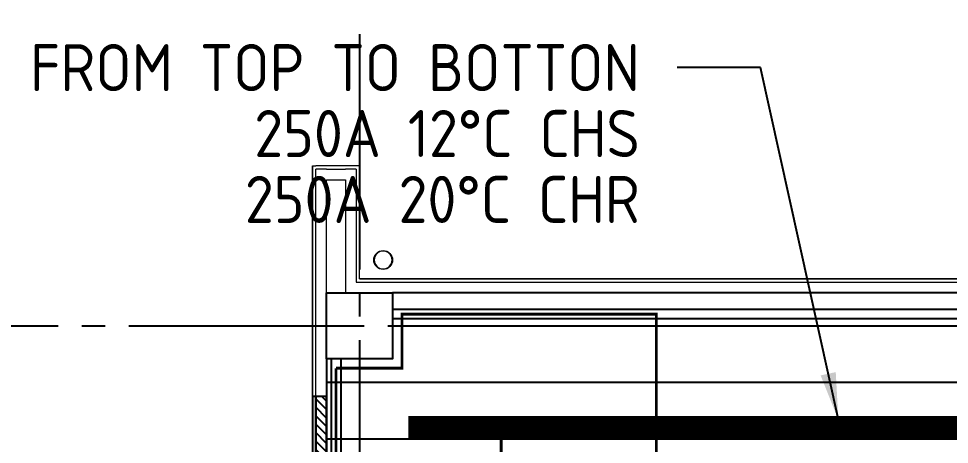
# Model space of a CAD drawing. Extents: x -18489 to 195597, y -1599 to 112111.
# Drawn here: x 1438 to 2426, y 8874 to 9326 of the extents above; entities that cross this region are included whole.
import ezdxf
from ezdxf.enums import TextEntityAlignment as Align

# ---------------------------------------------------------------- set-up
doc = ezdxf.new("R2010")
doc.units = 0
doc.header["$LTSCALE"] = 100
doc.linetypes.add('X-S-FAB-L10$0$COL-CEN-LIN', pattern=[3.25, 2.5, -0.25, 0.25, -0.25])
for name, color, linetype in [('188K-SM-03-F10-ARCH-PA-Y2257103$0$K-AREA', 53, 'Continuous'), ('188K-SM-03-F10-ARCH-PA-Y2257103$0$K-岩棉 2hr 7.5-非抗', 53, 'Continuous'), ('188K-SM-07-F10-MECH-CR PIPE-Y2257103$0$00_AC_CHS_12℃', 4, 'Continuous'), ('X-S-FAB-L10$0$0-DIM-TXT', 8, 'Continuous'), ('X-S-FAB-L10$0$A-OBJE-MEP', 8, 'Continuous'), ('X-S-FAB-L10$0$A-WALL-EX', 8, 'Continuous'), ('X-S-FAB-L10$0$BLOCK', 8, 'Continuous'), ('X-S-FAB-L10$0$CCL', 8, 'X-S-FAB-L10$0$COL-CEN-LIN'), ('X-S-FAB-L10$0$COL-S', 8, 'Continuous'), ('X-S-FAB-L10$0$PEN4', 8, 'Continuous'), ('X-S-FAB-L10$0$WALL_188K_EX', 8, 'Continuous')]:
    doc.layers.add(name, color=color, linetype=linetype)
doc.styles.add('188K-SM-07-F10-MECH-CR PIPE-Y2257103$0$XFM1P20-200k$0$$0$aa-txt', font='isocp.shx', dxfattribs={"bigfont": 'chineset.shx'})
doc.styles.add('X-S-FAB-L10$0$CHINA', font='simplex.shx', dxfattribs={"width": 0.75, "bigfont": 'chineset.shx'})
doc.styles.add('X-S-FAB-L10$0$Standard', font='', dxfattribs={"width": 0.8})
doc.styles.add('X-S-FAB-L10$0$TG_NOTE_TEXT', font='simplex.shx', dxfattribs={"width": 0.75, "bigfont": 'chineset.shx'})
doc.styles.get('X-S-FAB-L10$0$Standard').set_extended_font_data('Microsoft JhengHei')
doc.dimstyles.new('188K-SM-07-F10-MECH-CR PIPE-Y2257103$0$XFM1P20-200k$0$$0$adim-200', dxfattribs={"dimscale": 200, "dimtxt": 0.3, "dimasz": 2.5, "dimexe": 0.1, "dimexo": 0.5, "dimgap": 0.15, "dimtad": 0, "dimdec": 4, "dimzin": 3, "dimdsep": 46, "dimtxsty": '188K-SM-07-F10-MECH-CR PIPE-Y2257103$0$XFM1P20-200k$0$$0$aa-txt', "dimcen": 2.5, "dimclrd": 256, "dimclre": 256, "dimclrt": 256, "dimadec": 0, "dimazin": 0, "dimtfac": 1, "dimtdec": 4, "dimtmove": 0, "dimatfit": 3, "dimfxl": 1, "dimtolj": 1, "dimtzin": 0, "dimarcsym": 0})

# ---------------------------------------------------------------- blocks, each defined once
blk = doc.blocks.new('X-S-FAB-L10$0$FAB2-L05')
at = {"layer": 'X-S-FAB-L10$0$CCL'}
for p, q in [((-24360, 11005), (-24360, 0)), ((-26880, 9720), (1210, 9720))]:
    blk.add_line(p, q, dxfattribs=at)
at = {"layer": 'X-S-FAB-L10$0$COL-S'}
blk.add_lwpolyline([(-24395, 9755), (-24325, 9755), (-24325, 9685), (-24395, 9685)], close=True, dxfattribs=at)
blk = doc.blocks.new('X-S-FAB-L10')
at = {"layer": 'X-S-FAB-L10$0$PEN4'}
h = blk.add_hatch(dxfattribs=at)
h.set_pattern_fill('LINE', color=256, scale=480)
h.set_pattern_definition([(0, (0, 0), (0, 60), [])])
h.paths.add_polyline_path([(1835, 9035), (1835, 8965), (1765, 8965), (1765, 8303), (1845, 8303), (1845, 6950), (2640, 7455.358), (2655.168, 7465), (2688.193, 7487.708), (4298.193, 8507.708), (5125, 9035), (4285, 9035), (3515, 9035), (3515, 8965), (3445, 8965), (3445, 9035), (2675, 9035), (2675, 8965), (2605, 8965), (2605, 9035)])
at = {"layer": 'X-S-FAB-L10$0$WALL_188K_EX'}
h = blk.add_hatch(dxfattribs=at)
h.set_pattern_fill('LINE', color=256, scale=2, angle=-45)
h.set_pattern_definition([(315, (1750, 8773.3835), (4.49013, 4.49013), [])])
h.paths.add_polyline_path([(1753.5, 8925), (1753.5, 8675), (1765, 8675), (1765, 8925)])
at = {"layer": 'DefPoints'}
blk.add_lwpolyline([(1835, 9035), (1835, 8965), (1765, 8965), (1765, 8303), (1845, 8303), (1845, 6950), (2640, 7455.358), (2655.168, 7465), (2688.193, 7487.708), (4298.193, 8507.708), (5125, 9035), (4285, 9035), (3515, 9035), (3515, 8965), (3445, 8965), (3445, 9035), (2675, 9035), (2675, 8965), (2605, 8965), (2605, 9035)], close=True, dxfattribs=at)
at = {"layer": 'X-S-FAB-L10$0$A-OBJE-MEP', "lineweight": 0, "flags": 128}
blk.add_lwpolyline([(1834.5, 9070, 1), (1815.5, 9070, 1)], format="xyb", close=True, dxfattribs=at)
at = {"layer": 'X-S-FAB-L10$0$A-OBJE-MEP', "lineweight": 0}
blk.add_circle((1825, 9070), 10, dxfattribs=at)
at = {"layer": 'X-S-FAB-L10$0$A-WALL-EX', "lineweight": 0}
for p, q in [((1765, 9166.5), (1753.5, 9166.5)), ((1753.5, 8925), (1753.5, 9166.5)), ((1765, 9166.5), (1753.5, 9166.5)), ((1765, 9166.5), (1785, 9166.5)), ((1796.5, 9166.5), (1785, 9166.5)), ((1796.5, 9166.5), (1785, 9166.5)), ((1796.5, 9166.5), (1796.5, 9050)), ((1796.5, 9050), (1796.5, 9046.5)), ((1796.5, 9046.5), (1800, 9046.5)), ((1796.5, 9046.5), (1800, 9046.5)), ((1800, 9046.5), (6815, 9046.5)), ((1750, 8925), (1753.5, 8925)), ((1753.5, 8925), (1761.5, 8925)), ((1761.5, 8925), (1765, 8925))]:
    blk.add_line(p, q, dxfattribs=at)
at = {"layer": 'X-S-FAB-L10$0$A-WALL-EX', "lineweight": 0, "flags": 128}
for points in [[(1750, 9170), (1753.5, 9170)], [(1750, 9170), (1750, 8925)], [(1750, 8300), (1750, 9170)], [(1750, 8925), (1750, 9170)], [(1750, 8925), (1750, 9170)], [(1750, 8300), (1750, 9170)], [(1750, 8300), (1750, 9170)], [(1750, 8300), (1750, 9170)], [(1750, 8300), (1750, 9170)], [(1796.5, 9170), (1753.5, 9170)], [(1800, 9170), (1796.5, 9170)], [(1800, 9050), (1800, 9170)], [(1765, 8925), (1765, 9155)], [(1765, 9155), (1785, 9155)], [(1785, 9155), (1785, 9035)], [(6815, 9050), (1800, 9050)], [(1800, 9050), (6815, 9050)], [(1800, 9050), (6815, 9050)], [(1800, 9050), (6815, 9050)], [(1800, 9050), (6815, 9050)], [(1800, 9050), (6815, 9050)], [(1800, 9050), (6815, 9050)], [(1800, 9050), (6815, 9050)], [(1785, 9035), (1796.5, 9035)], [(1785, 9035), (1796.5, 9035)], [(1796.5, 9035), (6815, 9035)]]:
    blk.add_lwpolyline(points, dxfattribs=at)
at = {"layer": 'X-S-FAB-L10$0$COL-S'}
for p, q in [((1765, 9035), (1835, 9035)), ((1765, 8965), (1765, 9035)), ((1835, 9035), (1835, 8965)), ((1835, 8965), (1765, 8965))]:
    blk.add_line(p, q, dxfattribs=at)
at = {"layer": 'X-S-FAB-L10$0$WALL_188K_EX'}
for points in [[(1750, 8925), (1750, 8675), (1753.5, 8675), (1753.5, 8925)], [(1753.5, 8925), (1753.5, 8675), (1765, 8675), (1765, 8925)]]:
    blk.add_lwpolyline(points, close=True, dxfattribs=at)
at = {"layer": 'X-S-FAB-L10$0$BLOCK'}
blk.add_blockref('X-S-FAB-L10$0$FAB2-L05', (26160, -720), dxfattribs=at)
at = {"style": 'X-S-FAB-L10$0$TG_NOTE_TEXT', "width": 0.5, "flags": 1}
for p in [(7463.301, 9020), (18268.251, 8649), (11197.77, 4800.167), (16485.801, 4800.167), (25420.27, 2635), (13360, 320.001, 0), (7463.301, -33.333)]:
    blk.add_attdef('WH', text='', height=20, dxfattribs=at).set_placement(p, align=Align.BOTTOM_LEFT)
at = {"width": 0.5}
for style, p in [('X-S-FAB-L10$0$TG_NOTE_TEXT', (7585, 9020)), ('X-S-FAB-L10$0$TG_NOTE_TEXT', (18389.95, 8649)), ('X-S-FAB-L10$0$TG_NOTE_TEXT', (11117.5, 4813.5)), ('X-S-FAB-L10$0$TG_NOTE_TEXT', (16607.5, 4813.5)), ('X-S-FAB-L10$0$TG_NOTE_TEXT', (25350, 2635)), ('X-S-FAB-L10$0$Standard', (13129.375, 325.001, 0)), ('X-S-FAB-L10$0$TG_NOTE_TEXT', (7585, -20))]:
    blk.add_attdef('DESC', text='', height=10, dxfattribs=dict(at, style=style)).set_placement(p, align=Align.BOTTOM_LEFT)
for tag, style, p in [('TYPE', 'X-S-FAB-L10$0$TG_NOTE_TEXT', (7619.286, 9020)), ('NO', 'X-S-FAB-L10$0$TG_NOTE_TEXT', (7650.095, 9020)), ('TYPE', 'X-S-FAB-L10$0$TG_NOTE_TEXT', (18424.236, 8649)), ('NO', 'X-S-FAB-L10$0$TG_NOTE_TEXT', (18455.045, 8649)), ('NO', 'X-S-FAB-L10$0$TG_NOTE_TEXT', (11088.595, 4813.5)), ('TYPE', 'X-S-FAB-L10$0$TG_NOTE_TEXT', (11151.786, 4813.5)), ('TYPE', 'X-S-FAB-L10$0$TG_NOTE_TEXT', (16641.786, 4813.5)), ('NO', 'X-S-FAB-L10$0$TG_NOTE_TEXT', (16672.595, 4813.5)), ('NO', 'X-S-FAB-L10$0$TG_NOTE_TEXT', (25313, 2635)), ('TYPE', 'X-S-FAB-L10$0$TG_NOTE_TEXT', (25350, 2635)), ('NO', 'X-S-FAB-L10$0$Standard', (13100, 320.001, 0)), ('TYPE', 'X-S-FAB-L10$0$Standard', (13129.375, 320.001, 0)), ('TYPE', 'X-S-FAB-L10$0$TG_NOTE_TEXT', (7619.286, -20)), ('NO', 'X-S-FAB-L10$0$TG_NOTE_TEXT', (7650.095, -20))]:
    blk.add_attdef(tag, text='', height=10, dxfattribs=dict(at, style=style)).set_placement(p, align=Align.BOTTOM_RIGHT)
at = {"style": 'X-S-FAB-L10$0$TG_NOTE_TEXT', "width": 0.5, "flags": 1}
for rotation, p in [(180, (43, 7480)), (180, (943, 7480)), (90, (24310, 3717.77)), (270, (17080, 1711.699))]:
    blk.add_attdef('WH', text='', height=20, rotation=rotation, dxfattribs=at).set_placement(p, align=Align.BOTTOM_LEFT)
at = {"width": 0.5}
for rotation, style, p in [(180, 'X-S-FAB-L10$0$Standard', (317.625, 7480)), (180, 'X-S-FAB-L10$0$Standard', (1217.625, 7480)), (90, 'X-S-FAB-L10$0$TG_NOTE_TEXT', (24310, 3647.5)), (270, 'X-S-FAB-L10$0$TG_NOTE_TEXT', (17080, 1605))]:
    blk.add_attdef('DESC', text='', height=10, rotation=rotation, dxfattribs=dict(at, style=style)).set_placement(p, align=Align.BOTTOM_LEFT)
for tag, rotation, style, p in [('TYPE', 180, 'X-S-FAB-L10$0$Standard', (317.625, 7480)), ('NO', 180, 'X-S-FAB-L10$0$Standard', (347, 7480)), ('TYPE', 180, 'X-S-FAB-L10$0$Standard', (1217.625, 7480)), ('NO', 180, 'X-S-FAB-L10$0$Standard', (1247, 7480)), ('TYPE', 90, 'X-S-FAB-L10$0$TG_NOTE_TEXT', (24310, 3647.5)), ('NO', 90, 'X-S-FAB-L10$0$TG_NOTE_TEXT', (24310, 3610.5)), ('TYPE', 270, 'X-S-FAB-L10$0$TG_NOTE_TEXT', (17080, 1605)), ('NO', 270, 'X-S-FAB-L10$0$TG_NOTE_TEXT', (17080, 1573))]:
    blk.add_attdef(tag, text='', height=10, rotation=rotation, dxfattribs=dict(at, style=style)).set_placement(p, align=Align.BOTTOM_RIGHT)
at = {"layer": 'X-S-FAB-L10$0$0-DIM-TXT', "style": 'X-S-FAB-L10$0$CHINA', "width": 0.75}
for p in [(667.414, 7855.1, -2689.4), (22627.353, 6728.814), (25644.722, 6728.814), (24778.787, 5569.051), (1118.252, 4980), (417.801, 4594.623), (23874.84, 4355), (22927.43, 4330.122), (23749.869, 3901.367), (417.801, 3765.236), (1118.252, 3730), (417.801, 3115.79), (536.882, 2227.832), (16908.994, 1782.652), (888.445, 880.466), (16977.43, 750), (18878.841, 750), (25641.221, 553.233), (21364.03, 526.894)]:
    blk.add_attdef('HIG', text='', height=80, dxfattribs=at).set_placement(p, align=Align.MIDDLE_LEFT)
blk = doc.blocks.new('188K-SM-03-F10-ARCH-PA-Y2257103')
at = {"layer": '188K-SM-03-F10-ARCH-PA-Y2257103$0$K-AREA', "const_width": 3, "elevation": 0}
for points in [[(1775, 8955), (1845, 8955), (1845, 9012.5), (2115, 9012.5), (2115, 8634.99)], [(2115, 8634.99), (1775, 8634.99), (1775, 8955)]]:
    blk.add_lwpolyline(points, dxfattribs=at)
at = {"layer": '188K-SM-03-F10-ARCH-PA-Y2257103$0$K-岩棉 2hr 7.5-非抗'}
for p, q in [((2605, 9017.5, 0), (1835, 9017.5, 0)), ((2605, 9007.5, 0), (1835, 9007.5, 0)), ((1770, 8965, 0), (1770, 8634.99, 0)), ((1780, 8965, 0), (1780, 8634.99, 0))]:
    blk.add_line(p, q, dxfattribs=at)
blk = doc.blocks.new('188K-SM-07-F10-MECH-CR PIPE-Y2257103')
at = {"layer": '188K-SM-07-F10-MECH-CR PIPE-Y2257103$0$00_AC_CHS_12℃', "ltscale": 1000, "const_width": 25}
blk.add_lwpolyline([(1851.868, 8891.806), (17554.694, 8891.806), (17554.694, 8533.781), (18869.339, 8533.781), (18869.339, 8210.953), (19145.512, 8210.953), (19145.512, 7193.101), (21593.159, 7193.101), (21593.159, 6074.065)], dxfattribs=at)
at = {"layer": '188K-SM-07-F10-MECH-CR PIPE-Y2257103$0$00_AC_CHS_12℃', "ltscale": 1000, "const_width": 3, "elevation": 0}
blk.add_lwpolyline([(1950.31, 8474.001), (1950.31, 8891.806)], dxfattribs=at)
at = {"layer": '188K-SM-07-F10-MECH-CR PIPE-Y2257103$0$00_AC_CHS_12℃', "ltscale": 1000, "style": '188K-SM-07-F10-MECH-CR PIPE-Y2257103$0$XFM1P20-200k$0$$0$aa-txt'}
for s, p in [('FROM TOP TO BOTTON', (2097.565, 9274.375, 0)), ('250A 12%%DC CHS', (2097.565, 9204.375, 0)), ('250A 20%%DC CHR', (2097.565, 9134.375, 0))]:
    blk.add_text(s, height=50, dxfattribs=at).set_placement(p, align=Align.MIDDLE_RIGHT)
at = {"layer": '188K-SM-07-F10-MECH-CR PIPE-Y2257103$0$00_AC_CHS_12℃', "ltscale": 1000}
blk.add_leader([(2308.329, 8900.321, 0), (2225.677, 9274.375, 0), (2137.054, 9274.375, 0)], dimstyle='188K-SM-07-F10-MECH-CR PIPE-Y2257103$0$XFM1P20-200k$0$$0$adim-200', override={"dimscale": 5, "dimasz": 10}, dxfattribs=at)

msp = doc.modelspace()

# ---------------------------------------------------------------- block references
msp.add_blockref('X-S-FAB-L10', (0, 0))

# ---------------------------------------------------------------- next in the draw order: block references
msp.add_blockref('188K-SM-07-F10-MECH-CR PIPE-Y2257103', (0, 0))

# ---------------------------------------------------------------- next in the draw order: block references
msp.add_blockref('188K-SM-03-F10-ARCH-PA-Y2257103', (0, 0))

doc.saveas('drawing.dxf')
